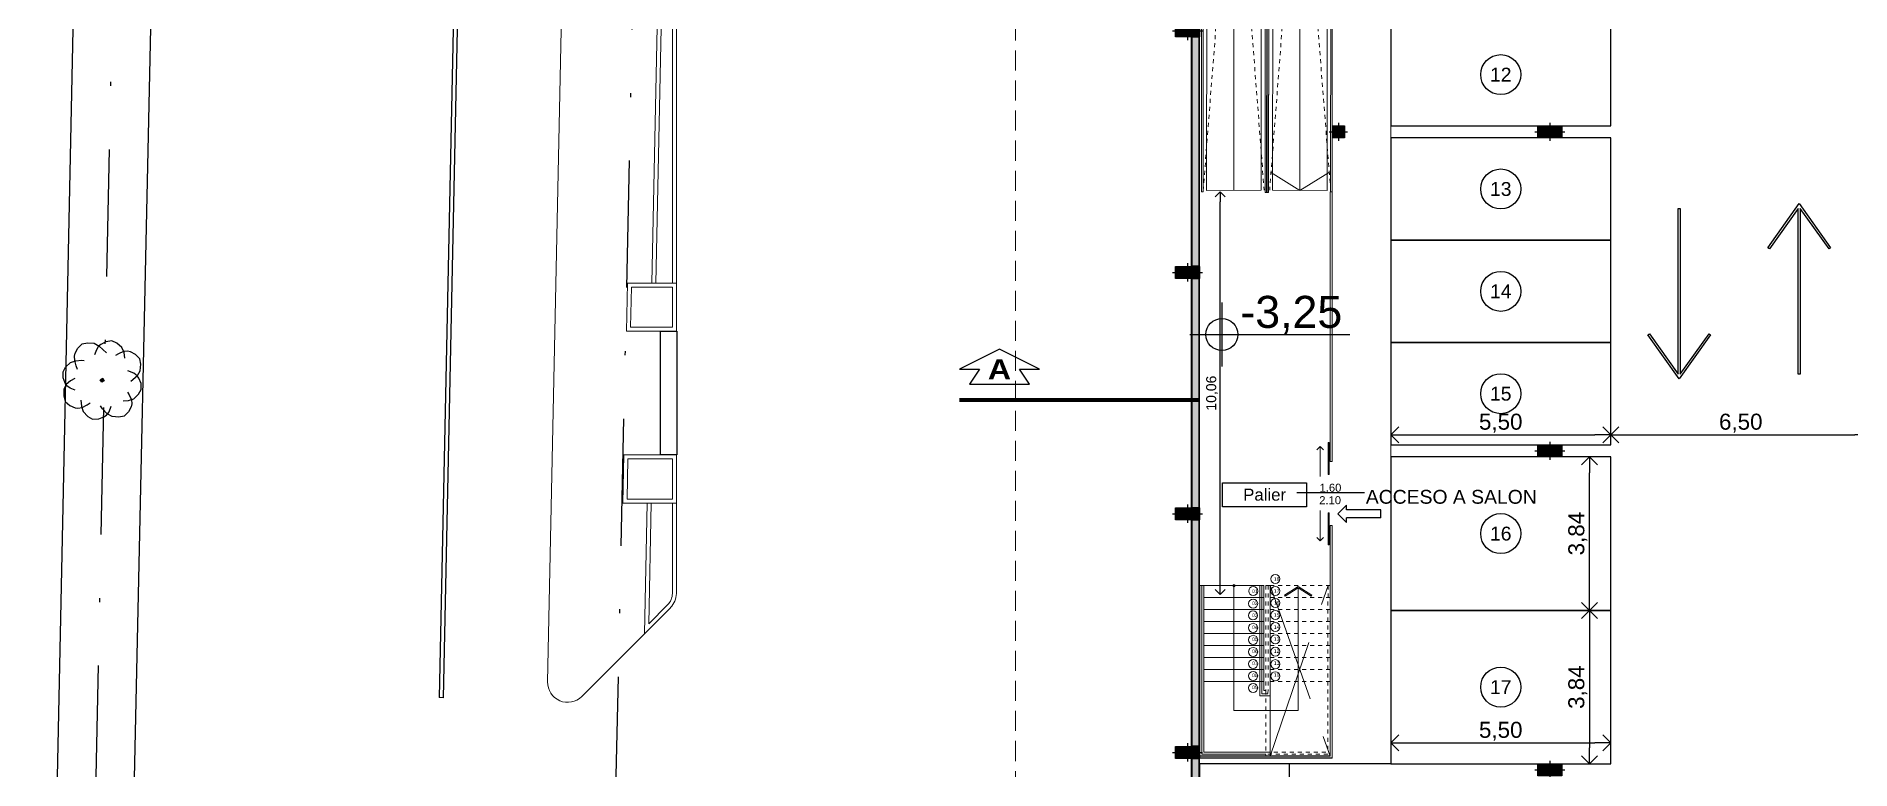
# Model space of a CAD drawing. Extents: x 306 to 2240, y 18 to 779.
# Drawn here: x 1221.95 to 1267.3, y 355.28 to 373.61 of the extents above; entities that cross this region are included whole.
import ezdxf
from ezdxf.enums import TextEntityAlignment as Align

# ---------------------------------------------------------------- set-up
doc = ezdxf.new("R2010")
doc.units = 0
doc.header["$MEASUREMENT"] = 0
doc.header["$PDMODE"] = 3
for name, pattern in [('15', [4, 3, -1]), ('DASHDOT', [25.4, 12.7, -6.35, 0, -6.35]), ('DASHED', [0.75, 0.5, -0.25])]:
    doc.linetypes.add(name, pattern=pattern)
for name, color, linetype in [('0604', 7, 'Continuous'), ('0mur', 2, 'Continuous'), ('1005', 3, '15'), ('1007', 3, 'Continuous'), ('Aberturas', 2, 'Continuous'), ('COTA-ABERTURAS', 2, 'Continuous'), ('COTAS', 2, 'Continuous'), ('EQUIPAMIENTOS APOYO', 1, 'Continuous'), ('Escalera', 2, 'Continuous'), ('est estructura', 5, 'Continuous'), ('ESTACIONAMIENTO', 1, 'Continuous'), ('Estructura Color', 90, 'Continuous'), ('Estructura Textura', 1, 'Continuous'), ('FORMAVIGAS', 1, 'Continuous'), ('Linea de Est', 2, 'Continuous'), ('Línea de Corte', 2, 'Continuous'), ('MAMPOSTERIA', 6, 'Continuous'), ('Nombre de locales', 3, 'Continuous'), ('PILARES SUBSUELO', 6, 'Continuous'), ('Piso', 1, 'Continuous'), ('Proyeccion', 1, 'Continuous'), ('rampa', 2, 'Continuous'), ('SANITARIOS', 1, 'Continuous'), ('Vereda', 7, 'Continuous')]:
    doc.layers.add(name, color=color, linetype=linetype)
doc.styles.add('arial', font='arial.ttf')
doc.styles.add('Arial Black', font='')
doc.styles.get("Standard").update_dxf_attribs({"font": 'arial.ttf'})
doc.styles.get('Arial Black').set_extended_font_data('Arial Black')
doc.dimstyles.new('Cota 125', dxfattribs={"dimtxt": 0.25, "dimasz": 0.25, "dimexe": 1.25, "dimexo": 0.625, "dimgap": 0.05, "dimtad": 1, "dimzin": 1, "dimtxsty": 'Standard', "dimblk": 'OPEN90', "dimcen": 0, "dimse1": 1, "dimse2": 1, "dimclrd": 1, "dimclrt": 2, "dimadec": 0, "dimazin": 0, "dimtfac": 1, "dimtix": 1, "dimtmove": 0, "dimatfit": 3, "dimldrblk": 'OPEN90', "dimfxl": 1, "dimarcsym": 0})
doc.dimstyles.new('Cota 200', dxfattribs={"dimtxt": 0.4, "dimasz": 0.4, "dimexe": 1.25, "dimexo": 0.625, "dimgap": 0.05, "dimtad": 1, "dimzin": 1, "dimtxsty": 'arial', "dimblk": 'OPEN90', "dimcen": 0, "dimse1": 1, "dimse2": 1, "dimclrd": 1, "dimclrt": 2, "dimadec": 0, "dimazin": 0, "dimtfac": 1, "dimtix": 1, "dimtmove": 0, "dimatfit": 3, "dimldrblk": 'OPEN90', "dimfxl": 1, "dimarcsym": 0})
pattern_1 = [(45, (0, 0), (-0.0176777, 0.0176777), [])]

# ---------------------------------------------------------------- blocks, each defined once
blk = doc.blocks.new('09')
for p, q in [((-0.043, 0.006), (0.037, 0.006)), ((-0.023, 0.026), (0.017, 0.026)), ((-0.003, 0.046), (-0.003, 0.046)), ((-0.043, -0.014), (0.037, -0.014)), ((-0.023, -0.034), (0.017, -0.034))]:
    blk.add_line(p, q)
for points in [[(-0.406, 0.596), (-0.389, 0.722), (-0.346, 0.82), (-0.296, 0.875), (-0.181, 0.957), (-0.033, 0.998), (0.098, 0.963), (0.235, 0.872), (0.312, 0.752), (0.361, 0.623), (0.367, 0.552)], [(-0.121, 0.672), (-0.203, 0.766), (-0.32, 0.842), (-0.46, 0.871), (-0.62, 0.835), (-0.737, 0.765), (-0.81, 0.63), (-0.831, 0.49), (-0.826, 0.417), (-0.786, 0.317), (-0.691, 0.218), (-0.62, 0.157)], [(0.109, 0.656), (0.191, 0.711), (0.314, 0.776), (0.417, 0.81), (0.49, 0.81), (0.629, 0.78), (0.758, 0.697), (0.82, 0.576), (0.845, 0.414), (0.807, 0.276), (0.75, 0.163), (0.69, 0.059)], [(-0.609, 0.393), (-0.757, 0.344), (-0.877, 0.267), (-0.968, 0.13), (-1.003, -0.002), (-0.962, -0.15), (-0.88, -0.265), (-0.825, -0.314), (-0.726, -0.358), (-0.576, -0.38)], [(0.668, -0.423), (0.802, -0.375), (0.914, -0.286), (0.989, -0.14), (1.01, -0.006), (0.954, 0.137), (0.859, 0.243), (0.8, 0.286), (0.697, 0.319), (0.564, 0.338)], [(-0.137, -0.692), (-0.192, -0.747), (-0.298, -0.833), (-0.401, -0.866), (-0.475, -0.865), (-0.613, -0.833), (-0.742, -0.75), (-0.802, -0.628), (-0.825, -0.465), (-0.785, -0.328), (-0.696, -0.182), (-0.636, -0.117)], [(0.148, -0.703), (0.32, -0.832), (0.457, -0.871), (0.62, -0.848), (0.742, -0.787), (0.825, -0.659), (0.857, -0.521), (0.858, -0.447), (0.825, -0.344), (0.739, -0.238), (0.674, -0.177)], [(-0.378, -0.632), (-0.34, -0.76), (-0.263, -0.881), (-0.126, -0.971), (0.005, -1.007), (0.153, -0.966), (0.268, -0.884), (0.317, -0.829), (0.361, -0.73), (0.383, -0.571)]]:
    blk.add_lwpolyline(points)
blk.add_lwpolyline([(-0.003, -0.054), (-0.053, -0.004), (-0.003, 0.046), (0.047, -0.004)], close=True)
blk = doc.blocks.new('_Open90')
at = {"color": 0, "linetype": 'ByBlock', "lineweight": -2}
for p, q in [((0, 0), (-1, 0)), ((-0.5, 0.5), (0, 0)), ((0, 0), (-0.5, -0.5))]:
    blk.add_line(p, q, dxfattribs=at)
blk = doc.blocks.new('*D197')
at = {"layer": 'COTAS', "color": 1, "linetype": 'Continuous', "lineweight": -2, "transparency": 16777216}
blk.add_line((1261.703, 363.653), (1267.403, 363.653), dxfattribs=at)
at = {"layer": 'Defpoints', "color": 0, "transparency": 16777216}
for p in [(1261.303, 363.402), (1267.803, 363.653), (1267.803, 363.402)]:
    blk.add_point(p, dxfattribs=at)
at = {"layer": 'COTAS', "color": 1, "lineweight": -2, "transparency": 16777216, "xscale": 0.4, "yscale": 0.4, "zscale": 0.4, "rotation": 180}
blk.add_blockref('_Open90', (1261.303, 363.653), dxfattribs=at)
at = {"layer": 'COTAS', "color": 1, "lineweight": -2, "transparency": 16777216, "xscale": 0.4, "yscale": 0.4, "zscale": 0.4}
blk.add_blockref('_Open90', (1267.803, 363.653), dxfattribs=at)
at = {"layer": 'COTAS', "color": 2, "transparency": 16777216, "insert": (1264.553, 363.943), "char_height": 0.4, "attachment_point": 5, "style": 'arial'}
blk.add_mtext('6,50', dxfattribs=at)
blk = doc.blocks.new('*D235')
at = {"layer": 'COTAS', "color": 1, "linetype": 'Continuous', "lineweight": -2, "transparency": 16777216}
blk.add_line((1260.769, 359.666), (1260.769, 362.702), dxfattribs=at)
at = {"layer": 'Defpoints', "color": 0, "transparency": 16777216}
for p in [(1260.769, 363.102), (1261.303, 363.102), (1261.303, 359.266)]:
    blk.add_point(p, dxfattribs=at)
at = {"layer": 'COTAS', "color": 1, "lineweight": -2, "transparency": 16777216, "xscale": 0.4, "yscale": 0.4, "zscale": 0.4}
for p, rotation in [((1260.769, 363.102), 90), ((1260.769, 359.266), 270)]:
    blk.add_blockref('_Open90', p, dxfattribs=dict(at, rotation=rotation))
at = {"layer": 'COTAS', "color": 2, "transparency": 16777216, "insert": (1260.479, 361.184), "char_height": 0.4, "attachment_point": 5, "rotation": 90, "style": 'arial'}
blk.add_mtext('3,84', dxfattribs=at)
blk = doc.blocks.new('*D236')
at = {"layer": 'COTAS', "color": 1, "linetype": 'Continuous', "lineweight": -2, "transparency": 16777216}
blk.add_line((1260.769, 358.866), (1260.769, 355.83), dxfattribs=at)
at = {"layer": 'Defpoints', "color": 0, "transparency": 16777216}
for p in [(1261.303, 359.266), (1260.769, 355.43), (1261.303, 355.43)]:
    blk.add_point(p, dxfattribs=at)
at = {"layer": 'COTAS', "color": 1, "lineweight": -2, "transparency": 16777216, "xscale": 0.4, "yscale": 0.4, "zscale": 0.4}
for p, rotation in [((1260.769, 359.266), 90), ((1260.769, 355.43), 270)]:
    blk.add_blockref('_Open90', p, dxfattribs=dict(at, rotation=rotation))
at = {"layer": 'COTAS', "color": 2, "transparency": 16777216, "insert": (1260.479, 357.348), "char_height": 0.4, "attachment_point": 5, "rotation": 90, "style": 'arial'}
blk.add_mtext('3,84', dxfattribs=at)
blk = doc.blocks.new('*D237')
at = {"layer": 'COTAS', "color": 1, "linetype": 'Continuous', "lineweight": -2, "transparency": 16777216}
blk.add_line((1256.203, 355.953), (1260.903, 355.953), dxfattribs=at)
at = {"layer": 'Defpoints', "color": 0, "transparency": 16777216}
for p in [(1261.303, 355.953), (1255.803, 355.43), (1261.303, 355.43)]:
    blk.add_point(p, dxfattribs=at)
at = {"layer": 'COTAS', "color": 1, "lineweight": -2, "transparency": 16777216, "xscale": 0.4, "yscale": 0.4, "zscale": 0.4, "rotation": 180}
blk.add_blockref('_Open90', (1255.803, 355.953), dxfattribs=at)
at = {"layer": 'COTAS', "color": 1, "lineweight": -2, "transparency": 16777216, "xscale": 0.4, "yscale": 0.4, "zscale": 0.4}
blk.add_blockref('_Open90', (1261.303, 355.953), dxfattribs=at)
at = {"layer": 'COTAS', "color": 2, "transparency": 16777216, "insert": (1258.553, 356.244), "char_height": 0.4, "attachment_point": 5, "style": 'arial'}
blk.add_mtext('5,50', dxfattribs=at)
blk = doc.blocks.new('nipl')
at = {"layer": 'ESTACIONAMIENTO'}
for p, q in [((0, 0.8), (0, -0.8)), ((-0.8, 0), (3.2, 0))]:
    blk.add_line(p, q, dxfattribs=at)
blk.add_circle((0, 0), 0.4, dxfattribs=at)
blk.add_attdef('±0,00', (0.461, 0.164), '', height=0.8)
blk = doc.blocks.new('*D191')
at = {"layer": 'COTAS', "color": 1, "lineweight": -2, "transparency": 16777216}
blk.add_line((1251.539, 359.916), (1251.539, 369.472), dxfattribs=at)
at = {"layer": 'Defpoints', "color": 0, "transparency": 16777216}
for p in [(1251.539, 369.722), (1251.605, 369.722, 0), (1251.605, 359.666, 0)]:
    blk.add_point(p, dxfattribs=at)
at = {"layer": 'COTAS', "color": 1, "lineweight": -2, "transparency": 16777216, "xscale": 0.25, "yscale": 0.25, "zscale": 0.25}
for p, rotation in [((1251.539, 369.722), 90), ((1251.539, 359.666), 270)]:
    blk.add_blockref('_Open90', p, dxfattribs=dict(at, rotation=rotation))
at = {"layer": 'COTAS', "color": 2, "transparency": 16777216, "insert": (1251.338, 364.694), "char_height": 0.25, "attachment_point": 5, "rotation": 90}
blk.add_mtext('10,06', dxfattribs=at)
blk = doc.blocks.new('*D192')
at = {"layer": 'COTAS', "color": 1, "linetype": 'Continuous', "lineweight": -2, "transparency": 16777216}
blk.add_line((1256.203, 363.653), (1260.903, 363.653), dxfattribs=at)
at = {"layer": 'Defpoints', "color": 0, "transparency": 16777216}
for p in [(1255.803, 363.402), (1261.303, 363.653), (1261.303, 363.402)]:
    blk.add_point(p, dxfattribs=at)
at = {"layer": 'COTAS', "color": 1, "lineweight": -2, "transparency": 16777216, "xscale": 0.4, "yscale": 0.4, "zscale": 0.4, "rotation": 180}
blk.add_blockref('_Open90', (1255.803, 363.653), dxfattribs=at)
at = {"layer": 'COTAS', "color": 1, "lineweight": -2, "transparency": 16777216, "xscale": 0.4, "yscale": 0.4, "zscale": 0.4}
blk.add_blockref('_Open90', (1261.303, 363.653), dxfattribs=at)
at = {"layer": 'COTAS', "color": 2, "transparency": 16777216, "insert": (1258.553, 363.943), "char_height": 0.4, "attachment_point": 5, "style": 'arial'}
blk.add_mtext('5,50', dxfattribs=at)
blk = doc.blocks.new('rampa')
at = {"layer": 'Escalera', "color": 1, "linetype": 'DASHED', "lineweight": 0, "ltscale": 0.1}
for p, q in [((-0.006, 2.17), (1.52, -17.66)), ((1.544, 2.17), (-0.004, -17.661)), ((1.633, 2.17), (3.182, -17.661)), ((3.183, 2.17), (1.658, -17.66))]:
    blk.add_line(p, q, dxfattribs=at)
at = {"layer": 'FORMAVIGAS', "lineweight": 0}
for p, q in [((0.081, -17.661), (0.087, 2.03)), ((0.087, 2.03), (1.438, 2.03)), ((1.446, -17.66), (1.438, 2.03)), ((1.732, -17.66), (1.738, 2.03)), ((3.089, 2.03), (1.738, 2.03)), ((3.097, -17.661), (3.089, 2.03)), ((1.546, -17.66), (1.54, -1.685)), ((1.632, -17.66), (1.637, -1.685)), ((1.544, -11.804), (1.546, -17.66)), ((1.634, -11.804), (1.632, -17.66)), ((0.081, -17.661), (1.446, -17.66)), ((3.097, -17.661), (1.732, -17.66))]:
    blk.add_line(p, q, dxfattribs=at)
at = {"layer": 'rampa', "linetype": 'Continuous', "lineweight": 0}
for p, q in [((-0.052, 2.22), (-0.044, -17.7)), ((1.588, 2.22), (-0.052, 2.22)), ((1.538, 2.17), (-0.012, 2.17)), ((-0.012, 2.17), (-0.004, -17.7)), ((1.538, 2.17), (1.546, -17.71)), ((1.588, 2.22), (1.582, -17.71)), ((1.588, 2.22), (1.596, -17.71)), ((1.588, 2.22), (3.228, 2.22)), ((1.638, 2.17), (1.632, -17.71)), ((1.638, 2.17), (3.188, 2.17)), ((3.188, 2.17), (3.182, -17.7)), ((3.228, 2.22), (3.221, -17.7)), ((-0.004, -17.7), (-0.044, -17.7)), ((1.596, -17.71), (1.546, -17.71)), ((1.582, -17.71), (1.632, -17.71)), ((3.182, -17.7), (3.221, -17.7))]:
    blk.add_line(p, q, dxfattribs=at)
at = {"layer": 'rampa', "color": 1, "lineweight": 0}
for p, q in [((0.766, -17.661), (0.76, 2.17)), ((2.411, 2.17), (1.674, 1.714)), ((2.411, 2.17), (2.417, -17.661)), ((2.411, 2.17), (3.149, 1.715)), ((0.766, -17.661), (0.028, -17.205)), ((0.766, -17.661), (1.503, -17.205))]:
    blk.add_line(p, q, dxfattribs=at)
blk = doc.blocks.new('ecalera')
at = {"layer": '1005', "color": 1, "linetype": 'DASHED', "lineweight": 0, "ltscale": 0.1}
for p, q in [((-1.604, 4.26), (-1.604, 1.64)), ((-1.552, 4.26), (-1.554, 1.558)), ((-1.499, 4.26), (0.001, 4.26)), ((-1.499, 3.96), (0.001, 3.96)), ((-1.499, 3.66), (0.001, 3.66)), ((-1.499, 3.36), (0.001, 3.36)), ((-1.499, 3.06), (0.001, 3.06)), ((-1.499, 2.76), (0.001, 2.76)), ((-1.499, 2.46), (0.001, 2.46)), ((-1.499, 2.16), (0.001, 2.16)), ((-1.499, 1.86), (0.001, 1.86)), ((-1.604, 1.64), (-1.605, 0)), ((-1.605, 0.1), (-0.105, 0.1)), ((-0.055, 0.05), (-1.605, 0.05))]:
    blk.add_line(p, q, dxfattribs=at)
at = {"layer": '1005', "lineweight": 0}
for p, q in [((-1.502, 0), (-0.054, 4.26)), ((-1.499, 4.26), (0, 0))]:
    blk.add_line(p, q, dxfattribs=at)
at = {"layer": 'Escalera', "linetype": 'Continuous', "lineweight": 0, "ltscale": 0.1}
for p, q in [((-3.254, 4.261), (-3.255, 0.001)), ((-3.204, 4.261), (-3.205, 0.051)), ((-3.154, 4.261), (-3.155, 0.101)), ((-1.654, 4.26), (-3.154, 4.261)), ((-1.754, 4.26), (-1.754, 1.508)), ((-1.704, 4.26), (-1.704, 1.558)), ((-1.654, 4.26), (-1.654, 1.64)), ((-1.654, 3.96), (-3.154, 3.961)), ((-1.654, 3.66), (-3.154, 3.661)), ((-1.654, 3.36), (-3.154, 3.361)), ((-1.654, 3.06), (-3.154, 3.061)), ((-1.654, 2.76), (-3.154, 2.761)), ((-1.654, 2.46), (-3.154, 2.461)), ((-1.654, 2.16), (-3.154, 2.161)), ((-1.654, 1.86), (-3.154, 1.861)), ((-1.604, 1.508), (-1.754, 1.508)), ((-1.604, 1.558), (-1.704, 1.558)), ((-1.604, 1.64), (-1.654, 1.64)), ((-3.255, 0.001), (-1.605, 0)), ((-1.605, 0.05), (-3.205, 0.051)), ((-1.605, 0.1), (-3.155, 0.101))]:
    blk.add_line(p, q, dxfattribs=at)
at = {"layer": 'Escalera', "linetype": 'DASHED', "lineweight": 0, "ltscale": 0.1}
for p, q in [((-3.254, 4.261), (-3.204, 4.261)), ((-3.204, 4.261), (-3.154, 4.261))]:
    blk.add_line(p, q, dxfattribs=at)
at = {"layer": 'Escalera', "color": 1, "linetype": 'DASHED', "lineweight": 0, "ltscale": 0.1}
for p, q in [((-1.604, 4.26), (-1.5, 4.26)), ((-0.054, 4.26), (-0.055, 0.05)), ((-0.054, 4.26), (0.002, 4.26))]:
    blk.add_line(p, q, dxfattribs=at)
at = {"layer": 'FORMAVIGAS', "lineweight": 0}
blk.add_line((-1.499, 4.26), (-1.502, 0), dxfattribs=at)
at = {"layer": 'Piso', "lineweight": 0}
for p in [(0.001, 4.26), (-1.605, 0)]:
    blk.add_line(p, (0, 0), dxfattribs=at)
blk.add_circle((-2.404, 4.261), 0.0291, dxfattribs=at)
at = {"layer": 'Proyeccion', "lineweight": 0}
for centre in [(-1.37, 4.425), (-1.924, 4.124), (-1.37, 4.125), (-1.925, 3.809), (-1.37, 3.825), (-1.37, 3.525), (-1.929, 3.514), (-1.925, 3.204), (-1.37, 3.225), (-1.925, 2.904), (-1.37, 2.916), (-1.371, 2.612), (-1.925, 2.304), (-1.925, 2.604), (-1.371, 2.296), (-1.925, 2.004), (-1.925, 1.704), (-1.371, 1.996)]:
    blk.add_circle(centre, 0.113, dxfattribs=at)
at = {"layer": 'SANITARIOS', "lineweight": 0}
for p, q in [((-1.604, 1.558), (-1.554, 1.558)), ((-1.604, 1.508), (-1.504, 1.508))]:
    blk.add_line(p, q, dxfattribs=at)
blk.add_lwpolyline([(-0.801, 4.205), (-0.802, 1.14), (-2.405, 1.141), (-2.404, 4.261)], dxfattribs=at)
blk.add_lwpolyline([(-0.473, 3.998), (-0.46, 4.019), (-0.801, 4.235), (-1.141, 4.019), (-1.128, 3.998), (-0.801, 4.206)], close=True, dxfattribs=at)
at = {"layer": 'Escalera', "lineweight": 0, "char_height": 0.09, "width": 0.16127, "attachment_point": 9, "rotation": 359.9805}
for s, insert in [('01', (-1.813, 4.074)), ('18', (-1.268, 4.379)), ('17', (-1.268, 4.079)), ('02', (-1.813, 3.774)), ('16', (-1.268, 3.779)), ('03', (-1.813, 3.474)), ('04', (-1.813, 3.174)), ('15', (-1.268, 3.479)), ('14', (-1.268, 3.179)), ('05', (-1.813, 2.874)), ('13', (-1.268, 2.879)), ('06', (-1.813, 2.574)), ('07', (-1.813, 2.274)), ('12', (-1.268, 2.579)), ('11', (-1.268, 2.279)), ('08', (-1.813, 1.974)), ('10', (-1.268, 1.979)), ('09', (-1.813, 1.674))]:
    blk.add_mtext(s, dxfattribs=dict(at, insert=insert))
blk = doc.blocks.new('A$C72A1585C')
at = {"layer": 'COTA-ABERTURAS'}
blk.add_line((2.116, 0.356), (0, 0.356), dxfattribs=at)
at = {"layer": 'COTA-ABERTURAS', "color": 3}
for tag, p in [('2.00X2.50', (1.053, 0.389)), ('0.30', (1.043, 0))]:
    blk.add_attdef(tag, text='', height=0.25, dxfattribs=at).set_placement(p, align=Align.CENTER)
blk = doc.blocks.new('Var Linea Corte Z')
at = {"layer": 'Línea de Corte'}
blk.add_lwpolyline([(-2.125, 0.199), (-2.25, 0.386), (-2, 0.386), (-2.5, 0.636), (-3, 0.386), (-2.75, 0.386), (-2.875, 0.199)], close=True, dxfattribs=at)
at = {"layer": 'Línea de Corte', "linetype": 'ByBlock', "const_width": 0.05}
blk.add_lwpolyline([(-3, 0), (0, 0)], dxfattribs=at)
at = {"layer": 'Línea de Corte', "color": 0, "style": 'Arial Black'}
blk.add_attdef('A', text='', height=0.25, dxfattribs=at).set_placement((-2.5, 0.386), align=Align.MIDDLE)
blk = doc.blocks.new('relevamiento avenida')
at = {"layer": 'Linea de Est'}
for p, q in [((356.737, 409.582), (356.708, 330.54)), ((358.697, 409.446), (358.628, 330.521))]:
    blk.add_line(p, q, dxfattribs=at)
at = {"layer": 'MAMPOSTERIA', "linetype": 'DASHDOT', "ltscale": 0.25}
for p, q in [((357.741, 448.017), (357.654, 307.536)), ((370.741, 448.009), (370.654, 307.528))]:
    blk.add_line(p, q, dxfattribs=at)
blk = doc.blocks.new('Pilar 30x60')
at = {"layer": 'Estructura Color'}
h = blk.add_hatch(color=256, dxfattribs=at)
h.dxf.hatch_style = 1
h.paths.add_polyline_path([(-0.59, -0.14), (-0.59, 0.14), (-0.01, 0.14), (-0.01, -0.14)])
at = {"layer": 'Estructura Textura'}
h = blk.add_hatch(dxfattribs=at)
h.set_pattern_fill('_USER', color=256, scale=0.025, angle=45, pattern_type=0)
h.set_pattern_definition(pattern_1)
h.paths.add_polyline_path([(-0.6, -0.15), (-0.6, 0.15), (0, 0.15), (0, -0.15)])
at = {"layer": 'Estructura Color'}
blk.add_lwpolyline([(-0.59, -0.14), (-0.59, 0.14), (-0.01, 0.14), (-0.01, -0.14)], close=True, dxfattribs=at)
at = {"layer": 'PILARES SUBSUELO', "color": 1}
for p, q in [((-0.677, 0), (0.077, 0)), ((-0.3, 0.227), (-0.3, -0.227))]:
    blk.add_line(p, q, dxfattribs=at)
at = {"layer": 'PILARES SUBSUELO'}
blk.add_lwpolyline([(-0.6, -0.15), (-0.6, 0.15), (0, 0.15), (0, -0.15)], close=True, dxfattribs=at)
blk = doc.blocks.new('Pilar 30x30')
at = {"layer": 'Estructura Color'}
h = blk.add_hatch(color=256, dxfattribs=at)
h.dxf.hatch_style = 1
h.paths.add_polyline_path([(-0.29, -0.29), (-0.29, -0.01), (-0.01, -0.01), (-0.01, -0.29)])
at = {"layer": 'Estructura Textura'}
h = blk.add_hatch(dxfattribs=at)
h.set_pattern_fill('_USER', color=256, scale=0.025, angle=45, pattern_type=0)
h.set_pattern_definition(pattern_1)
h.paths.add_polyline_path([(-0.3, -0.3), (-0.3, 0), (0, 0), (0, -0.3)])
at = {"layer": 'Estructura Color'}
blk.add_lwpolyline([(-0.29, -0.29), (-0.29, -0.01), (-0.01, -0.01), (-0.01, -0.29)], close=True, dxfattribs=at)
at = {"layer": 'PILARES SUBSUELO', "color": 1}
for p, q in [((-0.15, 0.077), (-0.15, 0)), ((-0.377, -0.15), (-0.3, -0.15)), ((-0.15, -0.3), (-0.15, -0.377)), ((0, -0.15), (0.077, -0.15))]:
    blk.add_line(p, q, dxfattribs=at)
at = {"layer": 'PILARES SUBSUELO'}
blk.add_lwpolyline([(-0.3, -0.3), (-0.3, 0), (0, 0), (0, -0.3)], close=True, dxfattribs=at)

msp = doc.modelspace()

# ---------------------------------------------------------------- hatches: boundary and pattern name
at = {"layer": 'Estructura Color'}
h = msp.add_hatch(color=256, dxfattribs=at)
h.dxf.hatch_style = 1
h.paths.add_polyline_path([(1251.012, 373.584), (1250.832, 373.584), (1250.832, 367.872), (1251.012, 367.872)])
h = msp.add_hatch(color=256, dxfattribs=at)
h.dxf.hatch_style = 1
h.paths.add_polyline_path([(1251.012, 367.552), (1250.832, 367.552), (1250.832, 361.84), (1251.012, 361.84)])
h = msp.add_hatch(color=256, dxfattribs=at)
h.dxf.hatch_style = 1
h.paths.add_polyline_path([(1251.012, 361.52), (1250.832, 361.52), (1250.832, 355.877), (1251.012, 355.877)])
h = msp.add_hatch(color=256, dxfattribs=at)
h.dxf.hatch_style = 1
h.paths.add_polyline_path([(1251.012, 355.557), (1250.832, 355.557), (1250.832, 349.777), (1251.012, 349.777)])

# ---------------------------------------------------------------- linework, layer by layer
at = {"layer": '0604'}
for p, q in [((1254.696, 361.891), (1254.481, 361.676)), ((1254.696, 361.891), (1254.481, 361.676)), ((1254.696, 361.46), (1254.481, 361.676)), ((1254.696, 361.46), (1254.481, 361.676)), ((1254.696, 361.774), (1254.696, 361.891)), ((1254.696, 361.774), (1254.696, 361.891)), ((1255.555, 361.774), (1254.696, 361.774)), ((1255.555, 361.774), (1254.696, 361.774)), ((1255.555, 361.577), (1254.696, 361.577)), ((1254.696, 361.46), (1254.696, 361.577)), ((1255.555, 361.577), (1254.696, 361.577)), ((1254.696, 361.46), (1254.696, 361.577)), ((1255.555, 361.577), (1255.555, 361.774)), ((1255.555, 361.577), (1255.555, 361.774))]:
    msp.add_line(p, q, dxfattribs=at)
at = {"layer": '0mur', "lineweight": 0}
msp.add_line((1255.803, 403.352), (1255.803, 355.43), dxfattribs=at)
at = {"layer": 'Aberturas', "lineweight": 0}
for p, q in [((1254.289, 362.983, 0), (1254.292, 369.722, 0)), ((1254.339, 362.983, 0), (1254.341, 369.722, 0)), ((1254.289, 362.983, 0), (1254.339, 362.983, 0)), ((1254.289, 361.383, 0), (1254.289, 355.625, 0)), ((1254.289, 361.383, 0), (1254.339, 361.383, 0)), ((1254.339, 355.575, 0), (1254.339, 361.383, 0))]:
    msp.add_line(p, q, dxfattribs=at)
at = {"layer": 'Aberturas', "color": 1, "lineweight": 0}
for p, q in [((1254.041, 363.36, 0), (1253.956, 363.278, 0)), ((1254.041, 362.607, 0), (1254.041, 363.36, 0)), ((1254.041, 363.36, 0), (1254.126, 363.278, 0)), ((1254.041, 361.758, 0), (1254.041, 361.005, 0)), ((1254.041, 361.005, 0), (1253.956, 361.087, 0)), ((1254.041, 361.005, 0), (1254.126, 361.087, 0))]:
    msp.add_line(p, q, dxfattribs=at)
at = {"layer": 'Aberturas', "lineweight": 0, "elevation": 0}
for points in [[(1254.264, 362.658), (1254.239, 362.658), (1254.239, 363.458), (1254.264, 363.458)], [(1254.241, 360.906), (1254.266, 360.906), (1254.266, 361.706), (1254.241, 361.706)]]:
    msp.add_lwpolyline(points, close=True, dxfattribs=at)
at = {"layer": 'COTAS'}
for p, q in [((1254.289, 355.625, 0), (1251.034, 355.626, 0)), ((1255.803, 355.43), (1251.022, 355.43)), ((1254.339, 355.575, 0), (1251.034, 355.576, 0))]:
    msp.add_line(p, q, dxfattribs=at)
at = {"layer": 'EQUIPAMIENTOS APOYO', "color": 1, "linetype": 'DASHED', "lineweight": 0}
msp.add_line((1246.422, 403.252, 0), (1246.422, 338.908, 0), dxfattribs=at)
at = {"layer": 'EQUIPAMIENTOS APOYO', "color": 1, "lineweight": 0}
for p, q in [((1235.545, 397.021), (1234.726, 357.478)), ((1237.219, 361.948), (1237.151, 358.686)), ((1237.945, 361.948), (1237.945, 359.687)), ((1235.579, 357.114), (1237.798, 359.333))]:
    msp.add_line(p, q, dxfattribs=at)
msp.add_lwpolyline([(1237.334, 367.445), (1237.945, 367.445), (1237.945, 397.06), (1237.333, 367.445)], dxfattribs=at)
for points in [[(1237.435, 367.445), (1237.845, 367.445), (1237.845, 387.381)], [(1236.699, 366.245), (1237.945, 366.245), (1237.945, 367.445), (1236.724, 367.445)], [(1236.801, 366.345), (1237.845, 366.345), (1237.845, 367.345), (1236.822, 367.345)], [(1236.61, 361.948), (1237.945, 361.948), (1237.945, 363.149), (1236.635, 363.149)], [(1236.712, 362.048), (1237.845, 362.048), (1237.845, 363.049), (1236.733, 363.049)]]:
    msp.add_lwpolyline(points, close=True, dxfattribs=at)
msp.add_lwpolyline([(1237.317, 361.948), (1237.845, 361.948), (1237.845, 359.687, -0.198912), (1237.727, 359.404), (1237.256, 358.933)], format="xyb", close=True, dxfattribs=at)
for centre, start, end in [((1237.445, 359.687), 315, 0), ((1235.226, 357.468), 178.8136, 315)]:
    msp.add_arc(centre, 0.5, start, end, dxfattribs=at)
at = {"layer": 'est estructura'}
for p, q in [((1250.822, 367.862, 0), (1250.822, 373.594, 0)), ((1251.022, 367.862, 0), (1251.022, 373.594, 0)), ((1250.822, 361.83, 0), (1250.822, 367.562, 0)), ((1251.022, 361.83, 0), (1251.022, 367.562, 0)), ((1250.822, 331.596, 0), (1250.822, 361.53, 0)), ((1250.832, 331.596, 0), (1250.832, 361.53, 0)), ((1251.012, 331.596), (1251.012, 361.53, 0)), ((1251.022, 331.596), (1251.022, 361.53, 0)), ((1255.803, 355.626), (1255.803, 355.625))]:
    msp.add_line(p, q, dxfattribs=at)
at = {"layer": 'ESTACIONAMIENTO'}
for points in [[(1261.303, 371.373), (1261.303, 373.93), (1255.803, 373.93), (1255.803, 371.373)], [(1261.303, 368.516), (1261.303, 371.073), (1255.803, 371.073), (1255.803, 368.516)], [(1261.303, 365.959), (1261.303, 368.516), (1255.803, 368.516), (1255.803, 365.959)], [(1237.551, 363.149), (1237.551, 366.245), (1237.956, 366.245), (1237.956, 363.149)], [(1261.303, 363.402), (1261.303, 365.959), (1255.803, 365.959), (1255.803, 363.402)], [(1251.022, 354.23), (1253.272, 354.23), (1253.272, 355.43), (1251.022, 355.43)]]:
    msp.add_lwpolyline(points, close=True, dxfattribs=at)
at = {"layer": 'ESTACIONAMIENTO', "elevation": 0}
for points in [[(1261.303, 359.266), (1261.303, 363.102), (1255.803, 363.102), (1255.803, 359.266)], [(1261.303, 355.43), (1261.303, 359.266), (1255.803, 359.266), (1255.803, 355.43)]]:
    msp.add_lwpolyline(points, close=True, dxfattribs=at)
at = {"layer": 'Estructura Color'}
for points in [[(1251.012, 373.584), (1250.832, 373.584), (1250.832, 367.872), (1251.012, 367.872)], [(1251.012, 367.552), (1250.832, 367.552), (1250.832, 361.84), (1251.012, 361.84)], [(1251.012, 361.52), (1250.832, 361.52), (1250.832, 355.877), (1251.012, 355.877)], [(1251.012, 355.557), (1250.832, 355.557), (1250.832, 349.777), (1251.012, 349.777)]]:
    msp.add_lwpolyline(points, close=True, dxfattribs=at)
at = {"layer": 'Linea de Est', "color": 1}
for centre in [(1258.553, 372.652), (1258.553, 369.795), (1258.553, 367.237), (1258.553, 364.68), (1258.553, 361.184, 0), (1258.553, 357.348, 0)]:
    msp.add_circle(centre, 0.5, dxfattribs=at)
at = {"layer": 'Nombre de locales', "elevation": 0}
msp.add_lwpolyline([(1251.601, 362.455), (1253.701, 362.455), (1253.701, 361.855), (1251.601, 361.855)], close=True, dxfattribs=at)
at = {"layer": 'Piso', "elevation": 0}
for points in [[(1263.759, 366.178), (1263.8, 366.149), (1263.016, 365.047), (1262.233, 366.149), (1262.273, 366.178), (1262.991, 365.168), (1262.991, 369.306), (1263.041, 369.306), (1263.041, 365.168), (1263.759, 366.178)], [(1265.273, 368.296), (1265.233, 368.325), (1266.016, 369.428), (1266.8, 368.325), (1266.759, 368.296), (1266.041, 369.306), (1266.041, 365.168), (1265.991, 365.168), (1265.991, 369.306), (1265.273, 368.296)]]:
    msp.add_lwpolyline(points, dxfattribs=at)
at = {"layer": 'Vereda', "color": 2}
for p, q in [((1232.845, 397.077), (1232.017, 357.086)), ((1232.945, 397.075), (1232.117, 357.084))]:
    msp.add_line(p, q, dxfattribs=at)
at = {"layer": 'Vereda'}
msp.add_line((1232.117, 357.084), (1232.017, 357.086), dxfattribs=at)

# ---------------------------------------------------------------- block references
at = {"layer": '1007', "rotation": 76.16208537718278}
msp.add_blockref('09', (1223.59, 365.019), dxfattribs=at)
at = {"layer": 'COTA-ABERTURAS', "xscale": 0.8, "yscale": 0.8, "zscale": 0.8}
msp.add_blockref('A$C72A1585C', (1253.454, 361.919), dxfattribs=at).add_auto_attribs({'2.00X2.50': '1.60', '0.30': '2.10'})
at = {"layer": 'COTAS'}
msp.add_blockref('nipl', (1251.583, 366.16), dxfattribs=at).add_auto_attribs({'±0,00': '-3,25'})
at = {"layer": 'EQUIPAMIENTOS APOYO', "color": 1, "lineweight": 0, "xscale": -1}
msp.add_blockref('rampa', (1254.297, 387.421, 0), dxfattribs=at)
at = {"layer": 'EQUIPAMIENTOS APOYO', "color": 1, "lineweight": 0}
msp.add_blockref('ecalera', (1254.289, 355.625, 0), dxfattribs=at)
at = {"layer": 'Línea de Corte', "color": 7}
ref = msp.add_blockref('Var Linea Corte Z', (1251.022, 364.519, 0), dxfattribs=dict(at, xscale=2, yscale=2, zscale=2))
ref.add_attrib('A', 'A', dxfattribs={"layer": '0', "color": 0, "height": 0.5, "style": 'Arial Black'}).set_placement((1246.022, 365.292, 0), align=Align.MIDDLE)
at = {"layer": 'PILARES SUBSUELO'}
for name, p in [('Pilar 30x60', (1251.022, 373.744, 0)), ('Pilar 30x30', (1254.644, 371.373)), ('Pilar 30x60', (1260.08, 371.223)), ('Pilar 30x60', (1251.022, 367.712, 0)), ('Pilar 30x60', (1260.08, 363.252)), ('Pilar 30x60', (1251.022, 361.68, 0)), ('Pilar 30x60', (1251.022, 355.717, 0)), ('Pilar 30x60', (1260.08, 355.28))]:
    msp.add_blockref(name, p, dxfattribs=at)
at = {"layer": 'rampa', "rotation": 358.8042650105999}
msp.add_blockref('relevamiento avenida', (858.418, 7.711), dxfattribs=at)

# ---------------------------------------------------------------- texts
at = {"layer": '0604'}
for s, height, p in [('12', 0.3462, (1258.553, 372.652)), ('13', 0.3462, (1258.553, 369.795)), ('14', 0.3462, (1258.553, 367.237)), ('15', 0.3462, (1258.553, 364.68)), ('ACCESO A SALON', 0.34617, (1257.317, 362.103)), ('16', 0.3462, (1258.553, 361.184)), ('17', 0.3462, (1258.553, 357.348))]:
    msp.add_text(s, height=height, dxfattribs=at).set_placement(p, align=Align.MIDDLE_CENTER)
at = {"layer": 'Nombre de locales', "insert": (1252.651, 362.155, 0), "char_height": 0.3, "attachment_point": 5}
msp.add_mtext('Palier', dxfattribs=at)

# ---------------------------------------------------------------- dimensions: what is measured, and where the dimension line sits
at = {"layer": 'COTAS'}
dim = msp.add_linear_dim(base=(1251.539, 369.722), p1=(1251.605, 359.666, 0), p2=(1251.605, 369.722, 0), angle=90, dimstyle='Cota 125', dxfattribs=at)
dim.commit()
dim.dimension.update_dxf_attribs({"geometry": '*D191', "text_midpoint": (1251.338, 364.694)})
for base, p1, p2, override, picture, middle in [((1261.303, 363.653), (1255.803, 363.402), (1261.303, 363.402), {"dimfxl": 0.05, "dimfxlon": 1}, '*D192', (1258.553, 363.943)), ((1267.803, 363.653), (1261.303, 363.402), (1267.803, 363.402), {"dimfxl": 7, "dimfxlon": 1}, '*D197', (1264.553, 363.943)), ((1261.303, 355.953, 0), (1255.803, 355.43, 0), (1261.303, 355.43, 0), {"dimfxl": 0.05, "dimfxlon": 1}, '*D237', (1258.553, 356.244, 0))]:
    dim = msp.add_linear_dim(base=base, p1=p1, p2=p2, dimstyle='Cota 200', override=override, dxfattribs=at)
    dim.commit()
    dim.dimension.update_dxf_attribs({"geometry": picture, "text_midpoint": middle})
for base, p2, picture, middle in [((1260.769, 363.102, 0), (1261.303, 363.102, 0), '*D235', (1260.479, 361.184, 0)), ((1260.769, 355.43, 0), (1261.303, 355.43, 0), '*D236', (1260.479, 357.348, 0))]:
    dim = msp.add_linear_dim(base=base, p1=(1261.303, 359.266, 0), p2=p2, angle=90, dimstyle='Cota 200', override={"dimfxl": 0.05, "dimfxlon": 1}, dxfattribs=at)
    dim.commit()
    dim.dimension.update_dxf_attribs({"geometry": picture, "text_midpoint": middle})

doc.saveas('drawing.dxf')
